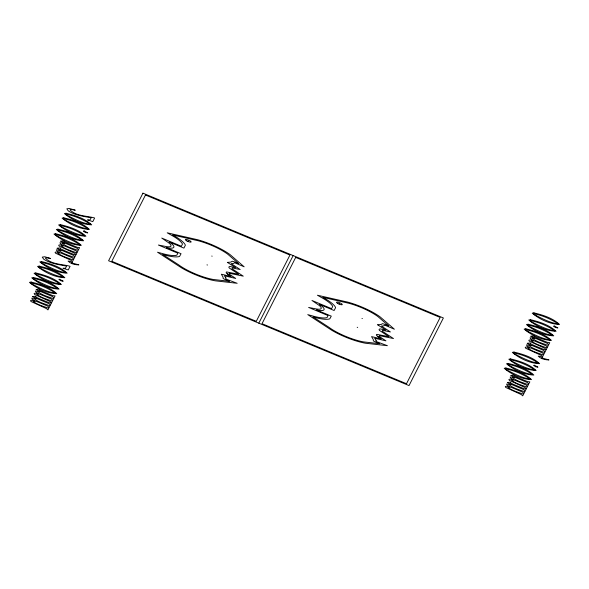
<?xml version="1.0" encoding="UTF-8"?>
<svg xmlns="http://www.w3.org/2000/svg" width="589" height="589" viewBox="0 0 589 589"><rect width="100%" height="100%" fill="white"/><g stroke="black" fill="none" stroke-linecap="round" stroke-linejoin="round"><path stroke-width="0.88" d="M187.935 241.461L188.266 240.798M258.814 323.17L293.16 255.567M339.065 304.079L339.397 303.416M227.568 262.377L230.822 262.105L232.272 261.244A9.527 2.253 22.3 0 1 238.516 263.519L227.729 254.19A26.601 6.302 22.3 0 0 198.692 240.872L172.673 234.959A28.618 6.781 22.3 0 1 184.975 244.347L185.388 245.201L183.915 248.102L169.124 241.939A16.433 3.895 22.3 0 1 166.282 247.535L181.051 253.726L179.571 256.436A29.119 6.899 22.3 0 1 162.748 254.492L178.769 264.91A26.601 6.302 22.3 0 0 213.417 279.503L229.482 281.306A8.909 2.113 22.3 0 1 223.165 278.509L223.003 276.933L221.324 274.216L231.116 276.469L226.61 273.289A7.775 1.841 22.3 0 1 226.618 271.949L238.678 274.253L229.276 268.017A8.356 1.981 22.3 0 1 230.041 266.515L235.593 267.656L227.354 262.355M377.785 324.789L381.039 324.51L382.489 323.656A9.527 2.253 22.3 0 1 388.733 325.923L377.947 316.595A26.601 6.302 22.3 0 0 348.902 303.283L322.89 297.371A28.618 6.781 22.3 0 1 335.193 306.759L335.605 307.605L334.125 310.506L319.341 304.344A16.433 3.895 22.3 0 1 316.499 309.939L331.268 316.131L329.788 318.848A29.119 6.899 22.3 0 1 312.965 316.897L328.986 327.322A26.601 6.302 22.3 0 0 363.634 341.907L379.691 343.711A8.909 2.113 22.3 0 1 373.382 340.913L373.22 339.338L371.541 336.621L381.333 338.874L376.827 335.693A7.775 1.841 22.3 0 1 376.835 334.361L388.895 336.658L379.493 330.429A8.356 1.981 22.3 0 1 380.258 328.92L385.81 330.061L377.564 324.76M211.76 256.06L212.15 256.171M361.977 318.472L362.368 318.575M206.982 264.881L207.475 265.013M357.199 327.285L357.692 327.418M377.394 336.223L379.75 337.814M227.177 273.819L229.533 275.409M225.896 277.942L225.874 279.046L237.168 283.287L215.176 280.813A29.737 7.039 22.3 0 1 181.53 267.855L157.55 252.217L164.346 254.08A26.012 6.162 22.3 0 0 176.855 255.125L177.856 253.182L158.412 245.031L166.429 246.6A13.319 3.151 22.3 0 0 168.439 242.646L161.754 238.066L181.383 246.246L182.472 244.096L182.156 243.441A25.511 6.045 22.3 0 0 173.46 236.366L167.217 232.817L197.587 239.716A29.737 7.039 22.3 0 1 230.049 254.595L244.163 266.795L234.643 262.768L233.502 263.438L231.182 263.636L240.165 269.541L232.294 267.921L231.978 268.731L243.257 276.145L229.357 273.274A4.646 1.104 22.3 0 0 230.417 274.93L235.71 278.435L224.416 275.836L225.896 277.942M376.106 340.346L376.084 341.458L387.385 345.691L365.394 343.218A29.737 7.039 22.3 0 1 331.747 330.267L307.767 314.622L314.563 316.484A26.012 6.162 22.3 0 0 327.072 317.537L328.073 315.586L308.629 307.436L316.646 309.011A13.319 3.151 22.3 0 0 318.656 305.05L311.971 300.478L331.6 308.658L332.689 306.508L332.373 305.846A25.511 6.045 22.3 0 0 323.678 298.778L317.434 295.222L347.804 302.12A29.737 7.039 22.3 0 1 380.266 317.007L394.38 329.207L384.86 325.18L383.719 325.85L381.4 326.048L390.382 331.946L382.511 330.326L382.195 331.143L393.474 338.55L379.566 335.678A4.646 1.104 22.3 0 0 380.634 337.335L385.92 340.84L374.633 338.241L376.106 340.346M50.573 258.483L46.899 257.783L45.36 258.115C51.361 264.343 61.425 264.115 69.347 266.066L70.069 266.368L68.258 269.924L62.986 268.245L65.364 268.282L66.66 266.095C58.812 264.638 50.544 263.651 43.711 259.197L42.275 257.113L44.779 256.767L50.573 258.483M75.12 210.163L71.453 209.47L69.907 209.802C75.907 216.03 85.979 215.802 93.894 217.753L94.615 218.055L92.804 221.611L87.533 219.933L89.911 219.969L91.207 217.783C83.358 216.325 75.09 215.331 68.258 210.884L66.822 208.8L69.325 208.447L75.12 210.163M32.586 296.554L36.275 298.321L31.777 298.159L32.41 299.227L35.031 300.758L31.585 300.265L30.532 300.611L30.967 301.487L46.509 308.621L47.952 309.895L48.975 307.885L47.576 307.9C42.666 306.008 37.055 304.623 33.028 301.237L36.201 301.273L47.746 306.14L49.174 307.48L50.227 305.419L48.939 305.448C43.947 303.637 38.314 302.135 34.228 298.733L37.24 298.719L48.997 303.674L50.433 305.006L51.457 302.989L49.38 302.805L40.346 299.124L35.752 297.047L36.047 296.591L35.384 296.23L32.586 296.554M36.187 289.471L39.868 291.238L35.369 291.076L36.01 292.144L38.631 293.675L35.185 293.182L34.125 293.528L34.56 294.404L50.109 301.539L51.552 302.805L52.568 300.802L51.177 300.817C46.266 298.925 40.656 297.541 36.628 294.154L39.802 294.191L51.346 299.05L52.774 300.397L53.82 298.336L52.539 298.365C47.54 296.554 41.915 295.052 37.829 291.651L40.84 291.636L52.598 296.591L54.033 297.924L55.057 295.906L52.981 295.722L43.947 292.041L39.353 289.965L39.647 289.508L38.984 289.147L36.187 289.471M57.14 248.241L60.822 250.008L56.323 249.846L56.956 250.907L59.577 252.445L56.132 251.952L55.079 252.298L55.513 253.174L71.055 260.309L72.499 261.575L73.522 259.565L72.123 259.587C67.212 257.695 61.602 256.311 57.575 252.924L60.748 252.961L72.292 257.82L73.728 259.167L74.774 257.106L73.492 257.135C68.493 255.317 62.868 253.822 58.775 250.421L61.786 250.406L73.544 255.361L74.98 256.694L76.003 254.676L73.927 254.492L64.893 250.811L60.306 248.735L60.593 248.278L59.931 247.917L57.14 248.241M60.733 241.159L64.422 242.926L59.923 242.764L60.557 243.824L63.178 245.363L59.732 244.869L58.679 245.215L59.114 246.092L74.656 253.226L76.099 254.492L77.122 252.482L75.723 252.504C70.813 250.612 65.202 249.228 61.175 245.841L64.348 245.878L75.893 250.737L77.321 252.077L78.374 250.023L77.085 250.053C72.094 248.234 66.461 246.739 62.375 243.338L65.386 243.323L77.144 248.278L78.58 249.611L79.603 247.594L77.527 247.409L68.493 243.728L63.899 241.652L64.194 241.196L63.531 240.835L60.733 241.159M142.943 193.163L108.597 260.758L409.031 385.574L443.377 317.972L142.943 193.163M145.476 195.011L111.8 261.295L256.281 321.322L289.957 255.037L145.476 195.011M295.693 257.415L262.017 323.7L406.498 383.726L440.174 317.442L295.693 257.415M507.357 382.504L511.038 384.271L506.54 384.109L507.181 385.169L509.802 386.708L506.356 386.215L505.296 386.561L505.73 387.437L521.28 394.571L522.723 395.837L523.739 393.827L522.347 393.85C517.436 391.957 511.819 390.573 507.799 387.187L510.972 387.223L522.517 392.083L523.945 393.423L524.99 391.368L523.709 391.398C518.71 389.579 513.085 388.085 508.999 384.683L512.01 384.669L523.768 389.624L525.204 390.956L526.227 388.939L524.151 388.755L515.117 385.073L510.523 382.997L510.818 382.541L510.155 382.18L507.357 382.504M510.957 375.421L514.639 377.188L510.14 377.026L510.773 378.086L513.402 379.625L509.956 379.132L508.896 379.478L509.33 380.354L524.873 387.488L526.316 388.755L527.339 386.745L525.948 386.767C521.029 384.875 515.419 383.491 511.399 380.104L514.572 380.141L526.117 385L527.545 386.34L528.591 384.286L527.31 384.315C522.31 382.497 516.686 381.002 512.599 377.601L515.611 377.586L527.369 382.541L528.804 383.873L529.828 381.856L527.744 381.672L518.718 377.991L514.123 375.915L514.418 375.458L513.748 375.097L510.957 375.421M527.28 343.299L530.961 345.058L526.463 344.904L527.096 345.964L529.725 347.503L526.279 347.009L525.219 347.355L525.653 348.232L541.195 355.358L542.638 356.632L543.662 354.622L542.27 354.644C537.352 352.752 531.742 351.368 527.722 347.981L530.895 348.018L542.432 352.877L543.868 354.217L544.913 352.163L543.632 352.193C538.633 350.374 533.008 348.879 528.922 345.478L531.933 345.463L543.684 350.418L545.127 351.743L546.15 349.733L544.067 349.549L535.033 345.868L530.446 343.792L530.741 343.328L530.071 342.975L527.28 343.299M530.88 336.216L534.562 337.976L530.063 337.821L530.696 338.881L533.317 340.42L529.872 339.927L528.819 340.273L529.253 341.149L544.796 348.276L546.239 349.549L547.262 347.539L545.863 347.562C540.952 345.669 535.342 344.285 531.315 340.898L534.488 340.935L546.032 345.795L547.468 347.135L548.514 345.08L547.233 345.11C542.233 343.291 536.608 341.797 532.515 338.395L535.526 338.38L547.284 343.335L548.72 344.661L549.743 342.651L547.667 342.467L538.633 338.785L534.046 336.709L534.333 336.245L533.671 335.892L530.88 336.216M72.528 262.812L71.777 262.959L78.838 264.851C75.046 264.888 70.739 263.872 68.059 261.067L70.658 261.457L72.528 262.812M542.675 357.862L541.917 358.009L548.985 359.908C545.186 359.945 540.886 358.922 538.206 356.124L540.805 356.507L542.675 357.862M66.086 213.255L64.407 213.557C71.748 219.741 82.033 224.542 91.722 224.851C84.764 218.409 75.164 215.427 66.086 213.255M63.774 217.812L62.095 218.114C69.436 224.291 79.721 229.092 89.41 229.408C82.453 222.959 72.852 219.977 63.774 217.812M60.306 224.637L58.628 224.939C65.961 231.124 76.253 235.924 85.935 236.233C78.985 229.791 69.377 226.809 60.306 224.637M57.994 229.195L56.308 229.496C63.649 235.674 73.942 240.474 83.623 240.791C76.673 234.341 67.065 231.359 57.994 229.195M55.675 233.745L53.997 234.047C61.337 240.231 71.622 245.031 81.311 245.341C74.354 238.898 64.753 235.917 55.675 233.745M41.539 261.568L39.861 261.877C47.201 268.054 57.486 272.854 67.175 273.171C60.218 266.721 50.617 263.739 41.539 261.568M39.227 266.125L37.549 266.427C44.889 272.604 55.175 277.404 64.864 277.721C57.906 271.271 48.298 268.289 39.227 266.125M35.76 272.95L34.074 273.259C41.414 279.436 51.707 284.237 61.389 284.553C54.438 278.104 44.83 275.122 35.76 272.95M33.44 277.507L31.762 277.809C39.102 283.986 49.395 288.787 59.077 289.103C52.119 282.654 42.518 279.672 33.44 277.507M31.129 282.057L29.45 282.359C36.79 288.544 47.076 293.344 56.765 293.653C49.807 287.211 40.207 284.229 31.129 282.057M533.914 312.862L532.235 313.171C539.576 319.348 549.861 324.149 559.55 324.458C552.592 318.016 542.992 315.034 533.914 312.862M530.446 319.694L528.767 319.996C536.108 326.173 546.393 330.981 556.082 331.29C549.125 324.841 539.524 321.866 530.446 319.694M528.134 324.244L526.456 324.554C533.789 330.731 544.081 335.531 553.763 335.84C546.813 329.398 537.205 326.416 528.134 324.244M525.822 328.802L524.136 329.104C531.477 335.281 541.77 340.081 551.451 340.398C544.501 333.948 534.893 330.966 525.822 328.802M513.998 352.075L512.312 352.377C519.653 358.554 529.945 363.354 539.627 363.671C532.677 357.221 523.069 354.239 513.998 352.075M510.523 358.9L508.844 359.202C516.185 365.386 526.47 370.186 536.159 370.496C529.202 364.054 519.601 361.072 510.523 358.9M508.211 363.457L506.533 363.759C513.873 369.936 524.158 374.737 533.848 375.053C526.89 368.604 517.289 365.622 508.211 363.457M505.899 368.007L504.221 368.309C511.554 374.494 521.847 379.294 531.536 379.603C524.578 373.161 514.97 370.179 505.899 368.007M84.234 230.998L83.432 231.094L85.331 232.478L87.739 232.883L84.234 230.998M59.68 279.311L58.885 279.407L60.785 280.791L63.192 281.196L59.68 279.311M554.374 326.056L553.579 326.144L555.479 327.536L557.879 327.933L554.374 326.056M534.451 365.261L533.656 365.357L535.556 366.741L537.956 367.146L534.451 365.261M90.492 224.357C81.93 223.246 73.787 218.696 66.108 214.794L65.688 214.087C74.361 215.655 83.145 219.469 90.492 224.357M88.181 228.915C79.611 227.796 71.475 223.246 63.789 219.344L63.376 218.637C72.049 220.212 80.833 224.019 88.181 228.915M84.713 235.74C76.143 234.628 68.007 230.078 60.321 226.176L59.909 225.469C68.574 227.037 77.365 230.851 84.713 235.74M82.394 240.297C73.831 239.178 65.688 234.628 58.009 230.726L57.589 230.019C66.263 231.595 75.053 235.401 82.394 240.297M80.082 244.847C71.519 243.728 63.376 239.186 55.697 235.283L55.278 234.577C63.951 236.145 72.734 239.959 80.082 244.847M65.946 272.67C57.376 271.558 49.24 267.008 41.554 263.106L41.142 262.399C49.815 263.975 58.598 267.781 65.946 272.67M63.634 277.228C55.064 276.108 46.929 271.558 39.242 267.656L38.83 266.957C47.495 268.525 56.286 272.332 63.634 277.228M60.159 284.053C51.596 282.941 43.453 278.391 35.774 274.489L35.355 273.782C44.028 275.357 52.819 279.164 60.159 284.053M57.847 288.61C49.285 287.491 41.142 282.941 33.463 279.039L33.043 278.339C41.716 279.908 50.499 283.714 57.847 288.61M55.535 293.16C46.965 292.048 38.83 287.498 31.151 283.596L30.731 282.889C39.404 284.458 48.188 288.271 55.535 293.16M558.32 323.965C549.758 322.853 541.615 318.303 533.936 314.401L533.516 313.694C542.189 315.262 550.973 319.076 558.32 323.965M554.853 330.797C546.283 329.678 538.147 325.128 530.461 321.233L530.048 320.526C538.714 322.095 547.505 325.908 554.853 330.797M552.541 335.347C543.971 334.235 535.835 329.685 528.149 325.783L527.737 325.076C536.402 326.645 545.193 330.458 552.541 335.347M550.222 339.905C541.659 338.785 533.516 334.235 525.837 330.333L525.417 329.634C534.09 331.202 542.881 335.008 550.222 339.905M538.398 363.177C529.835 362.058 521.692 357.508 514.013 353.606L513.593 352.899C522.266 354.475 531.057 358.281 538.398 363.177M534.93 370.002C526.367 368.891 518.224 364.341 510.545 360.439L510.126 359.732C518.799 361.3 527.582 365.114 534.93 370.002M532.618 374.56C524.048 373.441 515.912 368.891 508.226 364.989L507.814 364.282C516.487 365.857 525.27 369.664 532.618 374.56M530.306 379.11C521.736 377.991 513.601 373.441 505.914 369.546L505.502 368.839C514.168 370.407 522.958 374.221 530.306 379.11M337.674 303.394A3.107 0.736 22.3 0 0 342.268 304.609A3.107 0.736 22.3 0 0 338.255 302.253A3.107 0.736 22.3 0 0 337.674 303.394M186.544 240.776A3.107 0.736 22.3 0 0 191.131 241.991A3.107 0.736 22.3 0 0 187.125 239.635A3.107 0.736 22.3 0 0 186.544 240.776"/></g></svg>
